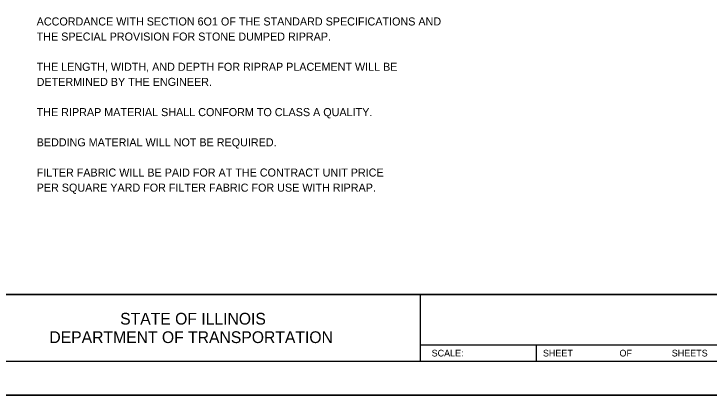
# Model space of a CAD drawing. Extents: x 1348387 to 1349067, y 1153645 to 1154085.
# Drawn here: x 1348681.4 to 1348888.6, y 1153644.7 to 1153758.3 of the extents above; entities that cross this region are included whole.
import ezdxf

# ---------------------------------------------------------------- set-up
doc = ezdxf.new("R2010")
doc.units = 0
for name, color, linetype in [('Design_EX_Roadway Notes', 7, 'Continuous'), ('Level 48', 7, 'Continuous'), ('Sheets_50 Reference Boundary', 7, 'Continuous'), ('Sheets_General Details', 7, 'Continuous'), ('Sheets_Printer Plotting Border', 7, 'Continuous')]:
    doc.layers.add(name, color=color, linetype=linetype)

msp = doc.modelspace()

# ---------------------------------------------------------------- linework, layer by layer
at = {"layer": 'Level 48'}
msp.add_lwpolyline([(1348386.998, 1154084.715), (1349066.998, 1154084.715), (1349066.998, 1153644.715), (1348386.998, 1153644.715)], close=True, dxfattribs=at)
at = {"layer": 'Sheets_50 Reference Boundary'}
msp.add_lwpolyline([(1348426.998, 1154074.711), (1349056.998, 1154074.711), (1349056.998, 1153674.715), (1348426.998, 1153674.715)], close=True, dxfattribs=at)
at = {"layer": 'Sheets_General Details'}
for p, q in [((1348426.998, 1153674.715), (1349056.998, 1153674.715)), ((1348802.483, 1153674.715), (1348802.483, 1153654.715)), ((1348802.483, 1153659.715), (1348956.483, 1153659.715)), ((1348836.998, 1153659.715), (1348836.998, 1153654.715)), ((1349066.998, 1153644.715), (1348386.998, 1153644.715))]:
    msp.add_line(p, q, dxfattribs=at)
msp.add_lwpolyline([(1348426.998, 1154074.715), (1349056.998, 1154074.715), (1349056.998, 1153654.715), (1348426.998, 1153654.715)], close=True, dxfattribs=at)
at = {"layer": 'Sheets_Printer Plotting Border'}
msp.add_lwpolyline([(1348386.998, 1153644.715), (1349066.998, 1153644.715), (1349066.998, 1154084.715), (1348386.998, 1154084.715)], close=True, dxfattribs=at)

# ---------------------------------------------------------------- texts
at = {"layer": 'Design_EX_Roadway Notes'}
for s, height, p in [('ACCORDANCE WITH SECTION 6O1 OF THE STANDARD SPECIFICATIONS AND', 2.40017, (1348688.139, 1153754.808)), ('THE SPECIAL PROVISION FOR STONE DUMPED RIPRAP.', 2.40017, (1348688.139, 1153750.308)), ('THE LENGTH, WIDTH, AND DEPTH FOR RIPRAP PLACEMENT WILL BE', 2.40017, (1348688.139, 1153741.308)), ('DETERMINED BY THE ENGINEER.', 2.40017, (1348688.139, 1153736.808)), ('THE RIPRAP MATERIAL SHALL CONFORM TO CLASS A QUALITY.', 2.40017, (1348688.139, 1153727.808)), ('BEDDING MATERIAL WILL NOT BE REQUIRED.', 2.4, (1348688.139, 1153718.808)), ('FILTER FABRIC WILL BE PAID FOR AT THE CONTRACT UNIT PRICE', 2.4, (1348688.139, 1153709.808)), ('PER SQUARE YARD FOR FILTER FABRIC FOR USE WITH RIPRAP.', 2.40017, (1348688.139, 1153705.308))]:
    msp.add_text(s, height=height, dxfattribs=at).set_placement(p)
at = {"layer": 'Sheets_General Details'}
for s, height, p in [('STATE OF ILLINOIS', 3.50004, (1348713.026, 1153665.715)), ('DEPARTMENT OF TRANSPORTATION', 3.50004, (1348691.928, 1153660.215)), ('SCALE:          ', 2, (1348805.866, 1153656.215)), ('SHEET', 2, (1348839.038, 1153656.215)), ('OF', 2, (1348861.856, 1153656.215)), ('SHEETS', 2, (1348877.439, 1153656.215))]:
    msp.add_text(s, height=height, dxfattribs=at).set_placement(p)

doc.saveas('drawing.dxf')
